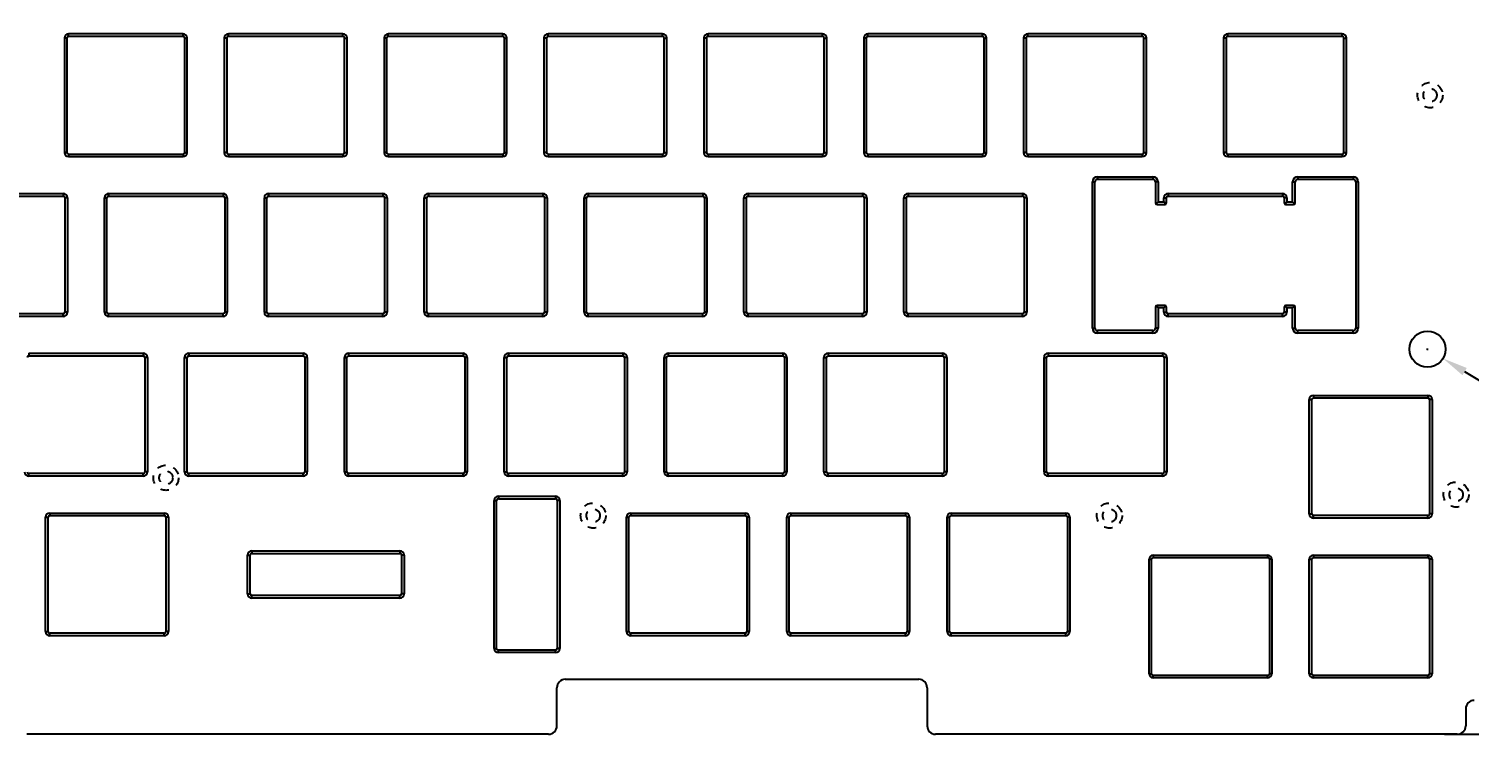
# Model space of a CAD drawing. Header units: inches. Extents: x 504 to 965, y -420 to -94.
# Drawn here: x 703.8 to 875, y -300.3 to -216.4 of the extents above; entities that cross this region are included whole.
import ezdxf

# ---------------------------------------------------------------- set-up
doc = ezdxf.new("R2010")
doc.units = ezdxf.units.IN
doc.header["$LTSCALE"] = 10
doc.header["$MEASUREMENT"] = 0
doc.header["$PDMODE"] = 3
doc.header["$PDSIZE"] = 0.3125
doc.linetypes.add('HIDDEN', pattern=[0.2, 0.1, -0.1])
doc.layers.get('0').update_dxf_attribs({"linetype": 'CONTINUOUS'})
doc.layers.get('Defpoints').update_dxf_attribs({"linetype": 'CONTINUOUS'})
doc.layers.add('hide', color=252, linetype='HIDDEN')
doc.styles.get("Standard").update_dxf_attribs({"font": 'txt', "width": 0.8})
doc.dimstyles.get("Standard").update_dxf_attribs({"dimtxt": 4, "dimasz": 3, "dimexe": 0.125, "dimexo": 0.0625, "dimgap": 0.09, "dimtad": 0, "dimzin": 4, "dimdsep": 46, "dimtxsty": 'Standard', "dimcen": 0.09, "dimclrd": 4, "dimclre": 4, "dimclrt": 1, "dimadec": 0, "dimazin": 0, "dimtp": 0.01, "dimtm": 0.01, "dimtfac": 1, "dimtofl": 0, "dimtmove": 0, "dimatfit": 3, "dimfxl": 1, "dimtolj": 1, "dimtzin": 4, "dimarcsym": 0})

# ---------------------------------------------------------------- blocks, each defined once
blk = doc.blocks.new('*D27')
at = {"color": 4, "lineweight": -2}
for p, q in [((872.07, -162.85), (912.04, -162.85)), ((911.91, -165.85), (911.91, -218.44)), ((911.91, -297.35), (911.91, -244.76)), ((872.07, -300.35), (912.04, -300.35))]:
    blk.add_line(p, q, dxfattribs=at)
at = {"color": 4}
for points in [[(912.41, -165.85), (911.41, -165.85), (911.91, -162.85)], [(911.41, -297.35), (912.41, -297.35), (911.91, -300.35)]]:
    blk.add_solid(points, dxfattribs=at)
at = {"layer": 'Defpoints', "color": 0}
for p in [(872.01, -162.85), (911.91, -162.85), (872.01, -300.35)]:
    blk.add_point(p, dxfattribs=at)
at = {"color": 2, "insert": (911.91, -231.6), "char_height": 4, "attachment_point": 5, "rotation": 90}
blk.add_mtext('137.50%%P0.10', dxfattribs=at)
blk = doc.blocks.new('*D23')
at = {"color": 4, "lineweight": -2}
for p, q in [((869.96, -254.55), (870.14, -254.55)), ((870.05, -254.64), (870.05, -254.46)), ((874.46, -257.22), (877.02, -258.77))]:
    blk.add_line(p, q, dxfattribs=at)
at = {"color": 4}
blk.add_solid([(874.71, -256.79), (874.2, -257.65), (871.89, -255.66)], dxfattribs=at)
at = {"layer": 'Defpoints', "color": 0}
for p in [(868.21, -253.43), (871.89, -255.66)]:
    blk.add_point(p, dxfattribs=at)
at = {"color": 2, "insert": (882.34, -262), "char_height": 4, "attachment_point": 5, "rotation": 328.7768}
blk.add_mtext('\\A1;%%c4.30', dxfattribs=at)

msp = doc.modelspace()

# ---------------------------------------------------------------- linework, layer by layer
at = {"color": 7, "linetype": 'Continuous'}
for p, q in [((708.551, -217.349), (708.551, -217.049)), ((722.151, -217.049), (708.551, -217.049)), ((722.151, -217.349), (708.551, -217.349)), ((722.151, -217.349), (722.151, -217.049)), ((727.551, -217.349), (727.551, -217.049)), ((741.151, -217.049), (727.551, -217.049)), ((741.151, -217.349), (727.551, -217.349)), ((741.151, -217.349), (741.151, -217.049)), ((746.551, -217.349), (746.551, -217.049)), ((760.151, -217.049), (746.551, -217.049)), ((760.151, -217.349), (746.551, -217.349)), ((760.151, -217.349), (760.151, -217.049)), ((779.151, -217.049), (765.551, -217.049)), ((765.551, -217.349), (765.551, -217.049)), ((779.151, -217.349), (765.551, -217.349)), ((779.151, -217.349), (779.151, -217.049)), ((798.151, -217.049), (784.551, -217.049)), ((784.551, -217.349), (784.551, -217.049)), ((798.151, -217.349), (784.551, -217.349)), ((798.151, -217.349), (798.151, -217.049)), ((817.151, -217.049), (803.551, -217.049)), ((803.551, -217.349), (803.551, -217.049)), ((817.151, -217.349), (803.551, -217.349)), ((817.151, -217.349), (817.151, -217.049)), ((836.151, -217.049), (822.551, -217.049)), ((822.551, -217.349), (822.551, -217.049)), ((836.151, -217.349), (822.551, -217.349)), ((836.151, -217.349), (836.151, -217.049)), ((859.916, -217.049), (846.316, -217.049)), ((846.316, -217.349), (846.316, -217.049)), ((859.916, -217.349), (846.316, -217.349)), ((859.916, -217.349), (859.916, -217.049)), ((708.051, -217.549), (708.051, -231.149)), ((708.351, -217.549), (708.051, -217.549)), ((708.351, -217.549), (708.351, -231.149)), ((722.351, -231.149), (722.351, -217.549)), ((722.351, -217.549), (722.651, -217.549)), ((722.651, -231.149), (722.651, -217.549)), ((727.051, -217.549), (727.051, -231.149)), ((727.351, -217.549), (727.051, -217.549)), ((727.351, -217.549), (727.351, -231.149)), ((741.351, -231.149), (741.351, -217.549)), ((741.351, -217.549), (741.651, -217.549)), ((741.651, -231.149), (741.651, -217.549)), ((746.051, -217.549), (746.051, -231.149)), ((746.351, -217.549), (746.051, -217.549)), ((746.351, -217.549), (746.351, -231.149)), ((760.351, -231.149), (760.351, -217.549)), ((760.351, -217.549), (760.651, -217.549)), ((760.651, -231.149), (760.651, -217.549)), ((765.351, -217.549), (765.051, -217.549)), ((765.051, -217.549), (765.051, -231.149)), ((765.351, -217.549), (765.351, -231.149)), ((779.351, -217.549), (779.651, -217.549)), ((779.351, -231.149), (779.351, -217.549)), ((779.651, -231.149), (779.651, -217.549)), ((784.351, -217.549), (784.051, -217.549)), ((784.051, -217.549), (784.051, -231.149)), ((784.351, -217.549), (784.351, -231.149)), ((798.351, -217.549), (798.651, -217.549)), ((798.351, -231.149), (798.351, -217.549)), ((798.651, -231.149), (798.651, -217.549)), ((803.351, -217.549), (803.051, -217.549)), ((803.051, -217.549), (803.051, -231.149)), ((803.351, -217.549), (803.351, -231.149)), ((817.351, -217.549), (817.651, -217.549)), ((817.351, -231.149), (817.351, -217.549)), ((817.651, -231.149), (817.651, -217.549)), ((822.351, -217.549), (822.051, -217.549)), ((822.051, -217.549), (822.051, -231.149)), ((822.351, -217.549), (822.351, -231.149)), ((836.351, -217.549), (836.651, -217.549)), ((836.351, -231.149), (836.351, -217.549)), ((836.651, -231.149), (836.651, -217.549)), ((846.116, -217.549), (845.816, -217.549)), ((845.816, -217.549), (845.816, -231.149)), ((846.116, -217.549), (846.116, -231.149)), ((860.116, -217.549), (860.416, -217.549)), ((860.116, -231.149), (860.116, -217.549)), ((860.416, -231.149), (860.416, -217.549)), ((708.351, -231.149), (708.051, -231.149)), ((708.551, -231.349), (708.551, -231.649)), ((708.551, -231.349), (722.151, -231.349)), ((708.551, -231.649), (722.151, -231.649)), ((722.151, -231.349), (722.151, -231.649)), ((722.351, -231.149), (722.651, -231.149)), ((727.351, -231.149), (727.051, -231.149)), ((727.551, -231.349), (727.551, -231.649)), ((727.551, -231.349), (741.151, -231.349)), ((727.551, -231.649), (741.151, -231.649)), ((741.151, -231.349), (741.151, -231.649)), ((741.351, -231.149), (741.651, -231.149)), ((746.351, -231.149), (746.051, -231.149)), ((746.551, -231.349), (760.151, -231.349)), ((746.551, -231.349), (746.551, -231.649)), ((746.551, -231.649), (760.151, -231.649)), ((760.151, -231.349), (760.151, -231.649)), ((760.351, -231.149), (760.651, -231.149)), ((765.351, -231.149), (765.051, -231.149)), ((765.551, -231.349), (779.151, -231.349)), ((765.551, -231.349), (765.551, -231.649)), ((765.551, -231.649), (779.151, -231.649)), ((779.151, -231.349), (779.151, -231.649)), ((779.351, -231.149), (779.651, -231.149)), ((784.351, -231.149), (784.051, -231.149)), ((784.551, -231.349), (798.151, -231.349)), ((784.551, -231.349), (784.551, -231.649)), ((784.551, -231.649), (798.151, -231.649)), ((798.151, -231.349), (798.151, -231.649)), ((798.351, -231.149), (798.651, -231.149)), ((803.351, -231.149), (803.051, -231.149)), ((803.551, -231.349), (817.151, -231.349)), ((803.551, -231.349), (803.551, -231.649)), ((803.551, -231.649), (817.151, -231.649)), ((817.151, -231.349), (817.151, -231.649)), ((817.351, -231.149), (817.651, -231.149)), ((822.351, -231.149), (822.051, -231.149)), ((822.551, -231.349), (836.151, -231.349)), ((822.551, -231.349), (822.551, -231.649)), ((822.551, -231.649), (836.151, -231.649)), ((836.151, -231.349), (836.151, -231.649)), ((836.351, -231.149), (836.651, -231.149)), ((846.116, -231.149), (845.816, -231.149)), ((846.316, -231.349), (859.916, -231.349)), ((846.316, -231.349), (846.316, -231.649)), ((846.316, -231.649), (859.916, -231.649)), ((859.916, -231.349), (859.916, -231.649)), ((860.116, -231.149), (860.416, -231.149)), ((830.821, -234.049), (837.421, -234.049)), ((830.821, -234.049), (830.821, -234.349)), ((830.821, -234.349), (837.421, -234.349)), ((837.421, -234.049), (837.421, -234.349)), ((854.621, -234.049), (861.221, -234.049)), ((854.621, -234.049), (854.621, -234.349)), ((854.621, -234.349), (861.221, -234.349)), ((861.221, -234.049), (861.221, -234.349)), ((694.316, -236.049), (707.916, -236.049)), ((707.916, -236.049), (707.916, -236.349)), ((713.316, -236.049), (713.316, -236.349)), ((713.316, -236.049), (726.916, -236.049)), ((726.916, -236.049), (726.916, -236.349)), ((732.316, -236.049), (732.316, -236.349)), ((732.316, -236.049), (745.916, -236.049)), ((745.916, -236.049), (745.916, -236.349)), ((751.316, -236.049), (764.916, -236.049)), ((751.316, -236.049), (751.316, -236.349)), ((764.916, -236.049), (764.916, -236.349)), ((770.316, -236.049), (783.916, -236.049)), ((770.316, -236.049), (770.316, -236.349)), ((783.916, -236.049), (783.916, -236.349)), ((789.316, -236.049), (802.916, -236.049)), ((789.316, -236.049), (789.316, -236.349)), ((802.916, -236.049), (802.916, -236.349)), ((808.316, -236.049), (821.916, -236.049)), ((808.316, -236.049), (808.316, -236.349)), ((821.916, -236.049), (821.916, -236.349)), ((830.221, -234.649), (830.521, -234.649)), ((830.221, -252.049), (830.221, -234.649)), ((830.521, -252.049), (830.521, -234.649)), ((838.021, -234.649), (837.721, -234.649)), ((837.721, -234.649), (837.721, -237.149)), ((838.021, -234.649), (838.021, -237.049)), ((839.221, -236.049), (852.821, -236.049)), ((839.221, -236.049), (839.221, -236.349)), ((852.821, -236.049), (852.821, -236.349)), ((854.021, -234.649), (854.321, -234.649)), ((854.021, -237.049), (854.021, -234.649)), ((854.321, -237.149), (854.321, -234.649)), ((861.821, -234.649), (861.521, -234.649)), ((861.521, -234.649), (861.521, -252.049)), ((861.821, -234.649), (861.821, -252.049)), ((694.316, -236.349), (707.916, -236.349)), ((708.116, -236.549), (708.116, -250.149)), ((708.416, -236.549), (708.116, -236.549)), ((708.416, -236.549), (708.416, -250.149)), ((712.816, -250.149), (712.816, -236.549)), ((712.816, -236.549), (713.116, -236.549)), ((713.116, -250.149), (713.116, -236.549)), ((713.316, -236.349), (726.916, -236.349)), ((727.116, -236.549), (727.116, -250.149)), ((727.416, -236.549), (727.116, -236.549)), ((727.416, -236.549), (727.416, -250.149)), ((731.816, -250.149), (731.816, -236.549)), ((731.816, -236.549), (732.116, -236.549)), ((732.116, -250.149), (732.116, -236.549)), ((732.316, -236.349), (745.916, -236.349)), ((746.416, -236.549), (746.116, -236.549)), ((746.116, -236.549), (746.116, -250.149)), ((746.416, -236.549), (746.416, -250.149)), ((750.816, -236.549), (751.116, -236.549)), ((750.816, -250.149), (750.816, -236.549)), ((751.116, -250.149), (751.116, -236.549)), ((751.316, -236.349), (764.916, -236.349)), ((765.416, -236.549), (765.116, -236.549)), ((765.116, -236.549), (765.116, -250.149)), ((765.416, -236.549), (765.416, -250.149)), ((769.816, -236.549), (770.116, -236.549)), ((769.816, -250.149), (769.816, -236.549)), ((770.116, -250.149), (770.116, -236.549)), ((770.316, -236.349), (783.916, -236.349)), ((784.416, -236.549), (784.116, -236.549)), ((784.116, -236.549), (784.116, -250.149)), ((784.416, -236.549), (784.416, -250.149)), ((788.816, -236.549), (789.116, -236.549)), ((788.816, -250.149), (788.816, -236.549)), ((789.116, -250.149), (789.116, -236.549)), ((789.316, -236.349), (802.916, -236.349)), ((803.416, -236.549), (803.116, -236.549)), ((803.116, -236.549), (803.116, -250.149)), ((803.416, -236.549), (803.416, -250.149)), ((807.816, -236.549), (808.116, -236.549)), ((807.816, -250.149), (807.816, -236.549)), ((808.116, -250.149), (808.116, -236.549)), ((808.316, -236.349), (821.916, -236.349)), ((822.416, -236.549), (822.116, -236.549)), ((822.116, -236.549), (822.116, -250.149)), ((822.416, -236.549), (822.416, -250.149)), ((837.78, -237.291), (838.021, -237.049)), ((837.921, -237.349), (838.821, -237.349)), ((838.021, -237.049), (838.721, -237.049)), ((838.721, -236.549), (839.021, -236.549)), ((838.721, -237.049), (838.721, -236.549)), ((838.963, -237.291), (838.721, -237.049)), ((839.021, -237.149), (839.021, -236.549)), ((839.221, -236.349), (852.821, -236.349)), ((853.321, -236.549), (853.021, -236.549)), ((853.021, -236.549), (853.021, -237.149)), ((853.08, -237.291), (853.321, -237.049)), ((853.221, -237.349), (854.121, -237.349)), ((853.321, -236.549), (853.321, -237.049)), ((853.321, -237.049), (854.021, -237.049)), ((854.263, -237.291), (854.021, -237.049)), ((837.721, -249.549), (837.721, -252.049)), ((837.78, -249.408), (838.021, -249.649)), ((838.821, -249.349), (837.921, -249.349)), ((838.721, -249.649), (838.021, -249.649)), ((838.021, -249.649), (838.021, -252.049)), ((838.963, -249.408), (838.721, -249.649)), ((838.721, -250.149), (838.721, -249.649)), ((839.021, -250.149), (839.021, -249.549)), ((853.021, -249.549), (853.021, -250.149)), ((853.08, -249.408), (853.321, -249.649)), ((854.121, -249.349), (853.221, -249.349)), ((854.021, -249.649), (853.321, -249.649)), ((853.321, -249.649), (853.321, -250.149)), ((854.263, -249.408), (854.021, -249.649)), ((854.021, -252.049), (854.021, -249.649)), ((854.321, -252.049), (854.321, -249.549)), ((707.916, -250.349), (694.316, -250.349)), ((707.916, -250.649), (694.316, -250.649)), ((707.916, -250.649), (707.916, -250.349)), ((708.416, -250.149), (708.116, -250.149)), ((712.816, -250.149), (713.116, -250.149)), ((713.316, -250.649), (713.316, -250.349)), ((726.916, -250.349), (713.316, -250.349)), ((726.916, -250.649), (713.316, -250.649)), ((726.916, -250.649), (726.916, -250.349)), ((727.416, -250.149), (727.116, -250.149)), ((731.816, -250.149), (732.116, -250.149)), ((745.916, -250.349), (732.316, -250.349)), ((732.316, -250.649), (732.316, -250.349)), ((745.916, -250.649), (732.316, -250.649)), ((745.916, -250.649), (745.916, -250.349)), ((746.416, -250.149), (746.116, -250.149)), ((750.816, -250.149), (751.116, -250.149)), ((764.916, -250.349), (751.316, -250.349)), ((751.316, -250.649), (751.316, -250.349)), ((764.916, -250.649), (751.316, -250.649)), ((764.916, -250.649), (764.916, -250.349)), ((765.416, -250.149), (765.116, -250.149)), ((769.816, -250.149), (770.116, -250.149)), ((783.916, -250.349), (770.316, -250.349)), ((770.316, -250.649), (770.316, -250.349)), ((783.916, -250.649), (770.316, -250.649)), ((783.916, -250.649), (783.916, -250.349)), ((784.416, -250.149), (784.116, -250.149)), ((788.816, -250.149), (789.116, -250.149)), ((802.916, -250.349), (789.316, -250.349)), ((789.316, -250.649), (789.316, -250.349)), ((802.916, -250.649), (789.316, -250.649)), ((802.916, -250.649), (802.916, -250.349)), ((803.416, -250.149), (803.116, -250.149)), ((807.816, -250.149), (808.116, -250.149)), ((821.916, -250.349), (808.316, -250.349)), ((808.316, -250.649), (808.316, -250.349)), ((821.916, -250.649), (808.316, -250.649)), ((821.916, -250.649), (821.916, -250.349)), ((822.416, -250.149), (822.116, -250.149)), ((838.721, -250.149), (839.021, -250.149)), ((852.821, -250.349), (839.221, -250.349)), ((839.221, -250.649), (839.221, -250.349)), ((852.821, -250.649), (839.221, -250.649)), ((852.821, -250.649), (852.821, -250.349)), ((853.321, -250.149), (853.021, -250.149)), ((830.221, -252.049), (830.521, -252.049)), ((837.421, -252.349), (830.821, -252.349)), ((830.821, -252.649), (830.821, -252.349)), ((837.421, -252.649), (830.821, -252.649)), ((837.421, -252.649), (837.421, -252.349)), ((838.021, -252.049), (837.721, -252.049)), ((854.021, -252.049), (854.321, -252.049)), ((861.221, -252.349), (854.621, -252.349)), ((854.621, -252.649), (854.621, -252.349)), ((861.221, -252.649), (854.621, -252.649)), ((861.221, -252.649), (861.221, -252.349)), ((861.821, -252.049), (861.521, -252.049)), ((703.826, -255.049), (703.826, -255.349)), ((703.826, -255.049), (717.426, -255.049)), ((703.826, -255.349), (717.426, -255.349)), ((717.426, -255.049), (717.426, -255.349)), ((717.926, -255.549), (717.626, -255.549)), ((717.626, -255.549), (717.626, -269.149)), ((717.926, -255.549), (717.926, -269.149)), ((722.326, -255.549), (722.626, -255.549)), ((722.326, -269.149), (722.326, -255.549)), ((722.626, -269.149), (722.626, -255.549)), ((722.826, -255.049), (736.426, -255.049)), ((722.826, -255.049), (722.826, -255.349)), ((722.826, -255.349), (736.426, -255.349)), ((736.426, -255.049), (736.426, -255.349)), ((736.926, -255.549), (736.626, -255.549)), ((736.626, -255.549), (736.626, -269.149)), ((736.926, -255.549), (736.926, -269.149)), ((741.326, -255.549), (741.626, -255.549)), ((741.326, -269.149), (741.326, -255.549)), ((741.626, -269.149), (741.626, -255.549)), ((741.826, -255.049), (755.426, -255.049)), ((741.826, -255.049), (741.826, -255.349)), ((741.826, -255.349), (755.426, -255.349)), ((755.426, -255.049), (755.426, -255.349)), ((755.926, -255.549), (755.626, -255.549)), ((755.626, -255.549), (755.626, -269.149)), ((755.926, -255.549), (755.926, -269.149)), ((760.326, -255.549), (760.626, -255.549)), ((760.326, -269.149), (760.326, -255.549)), ((760.626, -269.149), (760.626, -255.549)), ((760.826, -255.049), (774.426, -255.049)), ((760.826, -255.049), (760.826, -255.349)), ((760.826, -255.349), (774.426, -255.349)), ((774.426, -255.049), (774.426, -255.349)), ((774.926, -255.549), (774.626, -255.549)), ((774.626, -255.549), (774.626, -269.149)), ((774.926, -255.549), (774.926, -269.149)), ((779.326, -255.549), (779.626, -255.549)), ((779.326, -269.149), (779.326, -255.549)), ((779.626, -269.149), (779.626, -255.549)), ((779.826, -255.049), (793.426, -255.049)), ((779.826, -255.049), (779.826, -255.349)), ((779.826, -255.349), (793.426, -255.349)), ((793.426, -255.049), (793.426, -255.349)), ((793.926, -255.549), (793.626, -255.549)), ((793.626, -255.549), (793.626, -269.149)), ((793.926, -255.549), (793.926, -269.149)), ((798.326, -255.549), (798.626, -255.549)), ((798.326, -269.149), (798.326, -255.549)), ((798.626, -269.149), (798.626, -255.549)), ((798.826, -255.049), (812.426, -255.049)), ((798.826, -255.049), (798.826, -255.349)), ((798.826, -255.349), (812.426, -255.349)), ((812.426, -255.049), (812.426, -255.349)), ((812.926, -255.549), (812.626, -255.549)), ((812.626, -255.549), (812.626, -269.149)), ((812.926, -255.549), (812.926, -269.149)), ((824.471, -255.549), (824.771, -255.549)), ((824.471, -269.149), (824.471, -255.549)), ((824.771, -269.149), (824.771, -255.549)), ((824.971, -255.049), (838.571, -255.049)), ((824.971, -255.049), (824.971, -255.349)), ((824.971, -255.349), (838.571, -255.349)), ((838.571, -255.049), (838.571, -255.349)), ((839.071, -255.549), (838.771, -255.549)), ((838.771, -255.549), (838.771, -269.149)), ((839.071, -255.549), (839.071, -269.149)), ((856.501, -260.049), (870.101, -260.049)), ((856.501, -260.049), (856.501, -260.349)), ((870.101, -260.049), (870.101, -260.349)), ((856.001, -260.549), (856.301, -260.549)), ((856.001, -274.149), (856.001, -260.549)), ((856.301, -274.149), (856.301, -260.549)), ((856.501, -260.349), (870.101, -260.349)), ((870.601, -260.549), (870.301, -260.549)), ((870.301, -260.549), (870.301, -274.149)), ((870.601, -260.549), (870.601, -274.149)), ((717.426, -269.349), (703.826, -269.349)), ((703.826, -269.649), (703.826, -269.349)), ((717.426, -269.649), (703.826, -269.649)), ((717.426, -269.649), (717.426, -269.349)), ((717.926, -269.149), (717.626, -269.149)), ((722.326, -269.149), (722.626, -269.149)), ((736.426, -269.349), (722.826, -269.349)), ((722.826, -269.649), (722.826, -269.349)), ((736.426, -269.649), (722.826, -269.649)), ((736.426, -269.649), (736.426, -269.349)), ((736.926, -269.149), (736.626, -269.149)), ((741.326, -269.149), (741.626, -269.149)), ((755.426, -269.349), (741.826, -269.349)), ((741.826, -269.649), (741.826, -269.349)), ((755.426, -269.649), (741.826, -269.649)), ((755.426, -269.649), (755.426, -269.349)), ((755.926, -269.149), (755.626, -269.149)), ((760.326, -269.149), (760.626, -269.149)), ((774.426, -269.349), (760.826, -269.349)), ((760.826, -269.649), (760.826, -269.349)), ((774.426, -269.649), (760.826, -269.649)), ((774.426, -269.649), (774.426, -269.349)), ((774.926, -269.149), (774.626, -269.149)), ((779.326, -269.149), (779.626, -269.149)), ((793.426, -269.349), (779.826, -269.349)), ((779.826, -269.649), (779.826, -269.349)), ((793.426, -269.649), (779.826, -269.649)), ((793.426, -269.649), (793.426, -269.349)), ((793.926, -269.149), (793.626, -269.149)), ((798.326, -269.149), (798.626, -269.149)), ((812.426, -269.349), (798.826, -269.349)), ((798.826, -269.649), (798.826, -269.349)), ((812.426, -269.649), (798.826, -269.649)), ((812.426, -269.649), (812.426, -269.349)), ((812.926, -269.149), (812.626, -269.149)), ((824.471, -269.149), (824.771, -269.149)), ((838.571, -269.349), (824.971, -269.349)), ((824.971, -269.649), (824.971, -269.349)), ((838.571, -269.649), (824.971, -269.649)), ((838.571, -269.649), (838.571, -269.349)), ((839.071, -269.149), (838.771, -269.149)), ((759.626, -272.049), (766.426, -272.049)), ((759.626, -272.049), (759.626, -272.349)), ((766.426, -272.049), (766.426, -272.349)), ((759.126, -272.549), (759.426, -272.549)), ((759.126, -290.149), (759.126, -272.549)), ((759.426, -290.149), (759.426, -272.549)), ((759.626, -272.349), (766.426, -272.349)), ((766.926, -272.549), (766.626, -272.549)), ((766.626, -272.549), (766.626, -290.149)), ((766.926, -272.549), (766.926, -290.149)), ((705.826, -274.549), (706.126, -274.549)), ((705.826, -288.149), (705.826, -274.549)), ((706.126, -288.149), (706.126, -274.549)), ((706.326, -274.049), (719.926, -274.049)), ((706.326, -274.049), (706.326, -274.349)), ((706.326, -274.349), (719.926, -274.349)), ((719.926, -274.049), (719.926, -274.349)), ((720.426, -274.549), (720.126, -274.549)), ((720.126, -274.549), (720.126, -288.149)), ((720.426, -274.549), (720.426, -288.149)), ((774.851, -274.549), (775.151, -274.549)), ((774.851, -288.149), (774.851, -274.549)), ((775.151, -288.149), (775.151, -274.549)), ((775.351, -274.049), (788.951, -274.049)), ((775.351, -274.049), (775.351, -274.349)), ((775.351, -274.349), (788.951, -274.349)), ((788.951, -274.049), (788.951, -274.349)), ((789.451, -274.549), (789.151, -274.549)), ((789.151, -274.549), (789.151, -288.149)), ((789.451, -274.549), (789.451, -288.149)), ((793.901, -274.549), (794.201, -274.549)), ((793.901, -288.149), (793.901, -274.549)), ((794.201, -288.149), (794.201, -274.549)), ((794.401, -274.049), (808.001, -274.049)), ((794.401, -274.049), (794.401, -274.349)), ((794.401, -274.349), (808.001, -274.349)), ((808.001, -274.049), (808.001, -274.349)), ((808.501, -274.549), (808.201, -274.549)), ((808.201, -274.549), (808.201, -288.149)), ((808.501, -274.549), (808.501, -288.149)), ((812.951, -274.549), (813.251, -274.549)), ((812.951, -288.149), (812.951, -274.549)), ((813.251, -288.149), (813.251, -274.549)), ((813.451, -274.049), (827.051, -274.049)), ((813.451, -274.049), (813.451, -274.349)), ((813.451, -274.349), (827.051, -274.349)), ((827.051, -274.049), (827.051, -274.349)), ((827.551, -274.549), (827.251, -274.549)), ((827.251, -274.549), (827.251, -288.149)), ((827.551, -274.549), (827.551, -288.149)), ((856.001, -274.149), (856.301, -274.149)), ((870.101, -274.349), (856.501, -274.349)), ((856.501, -274.649), (856.501, -274.349)), ((870.101, -274.649), (856.501, -274.649)), ((870.101, -274.649), (870.101, -274.349)), ((870.601, -274.149), (870.301, -274.149)), ((730.326, -278.549), (747.926, -278.549)), ((730.326, -278.549), (730.326, -278.849)), ((730.326, -278.849), (747.926, -278.849)), ((747.926, -278.549), (747.926, -278.849)), ((729.826, -279.049), (730.126, -279.049)), ((729.826, -283.649), (729.826, -279.049)), ((730.126, -283.649), (730.126, -279.049)), ((748.426, -279.049), (748.126, -279.049)), ((748.126, -279.049), (748.126, -283.649)), ((748.426, -279.049), (748.426, -283.649)), ((836.951, -279.549), (837.251, -279.549)), ((836.951, -293.149), (836.951, -279.549)), ((837.251, -293.149), (837.251, -279.549)), ((837.451, -279.049), (851.051, -279.049)), ((837.451, -279.049), (837.451, -279.349)), ((837.451, -279.349), (851.051, -279.349)), ((851.051, -279.049), (851.051, -279.349)), ((851.551, -279.549), (851.251, -279.549)), ((851.251, -279.549), (851.251, -293.149)), ((851.551, -279.549), (851.551, -293.149)), ((856.001, -279.549), (856.301, -279.549)), ((856.001, -293.149), (856.001, -279.549)), ((856.301, -293.149), (856.301, -279.549)), ((856.501, -279.049), (870.101, -279.049)), ((856.501, -279.049), (856.501, -279.349)), ((856.501, -279.349), (870.101, -279.349)), ((870.101, -279.049), (870.101, -279.349)), ((870.601, -279.549), (870.301, -279.549)), ((870.301, -279.549), (870.301, -293.149)), ((870.601, -279.549), (870.601, -293.149)), ((729.826, -283.649), (730.126, -283.649)), ((747.926, -283.849), (730.326, -283.849)), ((730.326, -284.149), (730.326, -283.849)), ((747.926, -284.149), (747.926, -283.849)), ((748.426, -283.649), (748.126, -283.649)), ((747.926, -284.149), (730.326, -284.149)), ((705.826, -288.149), (706.126, -288.149)), ((719.926, -288.349), (706.326, -288.349)), ((706.326, -288.649), (706.326, -288.349)), ((719.926, -288.649), (706.326, -288.649)), ((719.926, -288.649), (719.926, -288.349)), ((720.426, -288.149), (720.126, -288.149)), ((774.851, -288.149), (775.151, -288.149)), ((788.951, -288.349), (775.351, -288.349)), ((775.351, -288.649), (775.351, -288.349)), ((788.951, -288.649), (775.351, -288.649)), ((788.951, -288.649), (788.951, -288.349)), ((789.451, -288.149), (789.151, -288.149)), ((793.901, -288.149), (794.201, -288.149)), ((808.001, -288.349), (794.401, -288.349)), ((794.401, -288.649), (794.401, -288.349)), ((808.001, -288.649), (794.401, -288.649)), ((808.001, -288.649), (808.001, -288.349)), ((808.501, -288.149), (808.201, -288.149)), ((812.951, -288.149), (813.251, -288.149)), ((827.051, -288.349), (813.451, -288.349)), ((813.451, -288.649), (813.451, -288.349)), ((827.051, -288.649), (813.451, -288.649)), ((827.051, -288.649), (827.051, -288.349)), ((827.551, -288.149), (827.251, -288.149)), ((759.126, -290.149), (759.426, -290.149)), ((766.426, -290.349), (759.626, -290.349)), ((759.626, -290.649), (759.626, -290.349)), ((766.426, -290.649), (759.626, -290.649)), ((766.426, -290.649), (766.426, -290.349)), ((766.926, -290.149), (766.626, -290.149)), ((767.586, -293.82), (809.586, -293.82)), ((836.951, -293.149), (837.251, -293.149)), ((851.051, -293.349), (837.451, -293.349)), ((837.451, -293.649), (837.451, -293.349)), ((851.051, -293.649), (837.451, -293.649)), ((851.051, -293.649), (851.051, -293.349)), ((851.551, -293.149), (851.251, -293.149)), ((856.001, -293.149), (856.301, -293.149)), ((870.101, -293.349), (856.501, -293.349)), ((856.501, -293.649), (856.501, -293.349)), ((870.101, -293.649), (856.501, -293.649)), ((870.101, -293.649), (870.101, -293.349)), ((870.601, -293.149), (870.301, -293.149)), ((766.586, -299.349), (766.586, -294.82)), ((810.586, -294.82), (810.586, -299.349)), ((874.586, -297.32), (874.586, -299.349)), ((765.586, -300.349), (703.586, -300.349)), ((873.586, -300.349), (811.586, -300.349))]:
    msp.add_line(p, q, dxfattribs=at)
msp.add_circle((870.051, -254.549), 2.15)
for centre, radius, start, end in [((708.551, -217.549), 0.5, 90, 180), ((708.551, -217.549), 0.2, 90, 180), ((722.151, -217.549), 0.5, 0, 90), ((722.151, -217.549), 0.2, 0, 90), ((727.551, -217.549), 0.5, 90, 180), ((727.551, -217.549), 0.2, 90, 180), ((741.151, -217.549), 0.5, 0, 90), ((741.151, -217.549), 0.2, 0, 90), ((746.551, -217.549), 0.5, 90, 180), ((746.551, -217.549), 0.2, 90, 180), ((760.151, -217.549), 0.5, 0, 90), ((760.151, -217.549), 0.2, 0, 90), ((765.551, -217.549), 0.5, 90, 180), ((765.551, -217.549), 0.2, 90, 180), ((779.151, -217.549), 0.5, 0, 90), ((779.151, -217.549), 0.2, 0, 90), ((784.551, -217.549), 0.5, 90, 180), ((784.551, -217.549), 0.2, 90, 180), ((798.151, -217.549), 0.5, 0, 90), ((798.151, -217.549), 0.2, 0, 90), ((803.551, -217.549), 0.5, 90, 180), ((803.551, -217.549), 0.2, 90, 180), ((817.151, -217.549), 0.5, 0, 90), ((817.151, -217.549), 0.2, 0, 90), ((822.551, -217.549), 0.5, 90, 180), ((822.551, -217.549), 0.2, 90, 180), ((836.151, -217.549), 0.5, 0, 90), ((836.151, -217.549), 0.2, 0, 90), ((846.316, -217.549), 0.5, 90, 180), ((846.316, -217.549), 0.2, 90, 180), ((859.916, -217.549), 0.5, 0, 90), ((859.916, -217.549), 0.2, 0, 90), ((708.551, -231.149), 0.5, 180, 270), ((708.551, -231.149), 0.2, 180, 270), ((722.151, -231.149), 0.5, 270, 0), ((722.151, -231.149), 0.2, 270, 0), ((727.551, -231.149), 0.5, 180, 270), ((727.551, -231.149), 0.2, 180, 270), ((741.151, -231.149), 0.5, 270, 0), ((741.151, -231.149), 0.2, 270, 0), ((746.551, -231.149), 0.5, 180, 270), ((746.551, -231.149), 0.2, 180, 270), ((760.151, -231.149), 0.5, 270, 360), ((760.151, -231.149), 0.2, 270, 0), ((765.551, -231.149), 0.5, 180, 270), ((765.551, -231.149), 0.2, 180, 270), ((779.151, -231.149), 0.5, 270, 0), ((779.151, -231.149), 0.2, 270, 0), ((784.551, -231.149), 0.5, 180, 270), ((784.551, -231.149), 0.2, 180, 270), ((798.151, -231.149), 0.5, 270, 360), ((798.151, -231.149), 0.2, 270, 0), ((803.551, -231.149), 0.5, 180, 270), ((803.551, -231.149), 0.2, 180, 270), ((817.151, -231.149), 0.5, 270, 360), ((817.151, -231.149), 0.2, 270, 0), ((822.551, -231.149), 0.5, 180, 270), ((822.551, -231.149), 0.2, 180, 270), ((836.151, -231.149), 0.5, 270, 0), ((836.151, -231.149), 0.2, 270, 0), ((846.316, -231.149), 0.5, 180, 270), ((846.316, -231.149), 0.2, 180, 270), ((859.916, -231.149), 0.5, 270, 360), ((859.916, -231.149), 0.2, 270, 0), ((830.821, -234.649), 0.6, 90, 180), ((830.821, -234.649), 0.3, 90, 180), ((837.421, -234.649), 0.6, 0, 90), ((837.421, -234.649), 0.3, 0, 90), ((854.621, -234.649), 0.6, 90, 180), ((854.621, -234.649), 0.3, 90, 180), ((861.221, -234.649), 0.6, 0, 90), ((861.221, -234.649), 0.3, 0, 90), ((707.916, -236.549), 0.5, 0, 90), ((713.316, -236.549), 0.5, 90, 180), ((726.916, -236.549), 0.5, 0, 90), ((732.316, -236.549), 0.5, 90, 180), ((745.916, -236.549), 0.5, 0, 90), ((751.316, -236.549), 0.5, 90, 180), ((764.916, -236.549), 0.5, 0, 90), ((770.316, -236.549), 0.5, 90, 180), ((783.916, -236.549), 0.5, 0, 90), ((789.316, -236.549), 0.5, 90, 180), ((802.916, -236.549), 0.5, 0, 90), ((808.316, -236.549), 0.5, 90, 180), ((821.916, -236.549), 0.5, 0, 90), ((839.221, -236.549), 0.5, 90, 180), ((852.821, -236.549), 0.5, 0, 90), ((707.916, -236.549), 0.2, 0, 90), ((713.316, -236.549), 0.2, 90, 180), ((726.916, -236.549), 0.2, 0, 90), ((732.316, -236.549), 0.2, 90, 180), ((745.916, -236.549), 0.2, 0, 90), ((751.316, -236.549), 0.2, 90, 180), ((764.916, -236.549), 0.2, 0, 90), ((770.316, -236.549), 0.2, 90, 180), ((783.916, -236.549), 0.2, 0, 90), ((789.316, -236.549), 0.2, 90, 180), ((802.916, -236.549), 0.2, 0, 90), ((808.316, -236.549), 0.2, 90, 180), ((821.916, -236.549), 0.2, 0, 90), ((837.921, -237.149), 0.2, 180, 270), ((838.821, -237.149), 0.2, 270, 0), ((839.221, -236.549), 0.2, 90, 180), ((852.821, -236.549), 0.2, 0, 90), ((853.221, -237.149), 0.2, 180, 270), ((854.121, -237.149), 0.2, 270, 0), ((837.921, -249.549), 0.2, 90, 180), ((838.821, -249.549), 0.2, 0, 90), ((853.221, -249.549), 0.2, 90, 180), ((854.121, -249.549), 0.2, 0, 90), ((707.916, -250.149), 0.5, 270, 360), ((707.916, -250.149), 0.2, 270, 0), ((713.316, -250.149), 0.5, 180, 270), ((713.316, -250.149), 0.2, 180, 270), ((726.916, -250.149), 0.5, 270, 0), ((726.916, -250.149), 0.2, 270, 0), ((732.316, -250.149), 0.5, 180, 270), ((732.316, -250.149), 0.2, 180, 270), ((745.916, -250.149), 0.5, 270, 0), ((745.916, -250.149), 0.2, 270, 0), ((751.316, -250.149), 0.5, 180, 270), ((751.316, -250.149), 0.2, 180, 270), ((764.916, -250.149), 0.5, 270, 360), ((764.916, -250.149), 0.2, 270, 0), ((770.316, -250.149), 0.5, 180, 270), ((770.316, -250.149), 0.2, 180, 270), ((783.916, -250.149), 0.5, 270, 0), ((783.916, -250.149), 0.2, 270, 0), ((789.316, -250.149), 0.5, 180, 270), ((789.316, -250.149), 0.2, 180, 270), ((802.916, -250.149), 0.5, 270, 360), ((802.916, -250.149), 0.2, 270, 0), ((808.316, -250.149), 0.5, 180, 270), ((808.316, -250.149), 0.2, 180, 270), ((821.916, -250.149), 0.5, 270, 360), ((821.916, -250.149), 0.2, 270, 0), ((839.221, -250.149), 0.5, 180, 270), ((839.221, -250.149), 0.2, 180, 270), ((852.821, -250.149), 0.5, 270, 0), ((852.821, -250.149), 0.2, 270, 0), ((830.821, -252.049), 0.6, 180, 270), ((830.821, -252.049), 0.3, 180, 270), ((837.421, -252.049), 0.6, 270, 0), ((837.421, -252.049), 0.3, 270, 0), ((854.621, -252.049), 0.6, 180, 270), ((854.621, -252.049), 0.3, 180, 270), ((861.221, -252.049), 0.6, 270, 0), ((861.221, -252.049), 0.3, 270, 0), ((703.826, -255.549), 0.2, 90, 180), ((717.426, -255.549), 0.5, 0, 90), ((717.426, -255.549), 0.2, 0, 90), ((722.826, -255.549), 0.5, 90, 180), ((722.826, -255.549), 0.2, 90, 180), ((736.426, -255.549), 0.5, 0, 90), ((736.426, -255.549), 0.2, 0, 90), ((741.826, -255.549), 0.5, 90, 180), ((741.826, -255.549), 0.2, 90, 180), ((755.426, -255.549), 0.5, 0, 90), ((755.426, -255.549), 0.2, 0, 90), ((760.826, -255.549), 0.5, 90, 180), ((760.826, -255.549), 0.2, 90, 180), ((774.426, -255.549), 0.5, 0, 90), ((774.426, -255.549), 0.2, 0, 90), ((779.826, -255.549), 0.5, 90, 180), ((779.826, -255.549), 0.2, 90, 180), ((793.426, -255.549), 0.5, 0, 90), ((793.426, -255.549), 0.2, 0, 90), ((798.826, -255.549), 0.5, 90, 180), ((798.826, -255.549), 0.2, 90, 180), ((812.426, -255.549), 0.5, 0, 90), ((812.426, -255.549), 0.2, 0, 90), ((824.971, -255.549), 0.5, 90, 180), ((824.971, -255.549), 0.2, 90, 180), ((838.571, -255.549), 0.5, 0, 90), ((838.571, -255.549), 0.2, 0, 90), ((856.501, -260.549), 0.5, 90, 180), ((870.101, -260.549), 0.5, 0, 90), ((856.501, -260.549), 0.2, 90, 180), ((870.101, -260.549), 0.2, 0, 90), ((703.826, -269.149), 0.5, 180, 270), ((703.826, -269.149), 0.2, 180, 270), ((717.426, -269.149), 0.5, 270, 0), ((717.426, -269.149), 0.2, 270, 0), ((722.826, -269.149), 0.5, 180, 270), ((722.826, -269.149), 0.2, 180, 270), ((736.426, -269.149), 0.5, 270, 360), ((736.426, -269.149), 0.2, 270, 0), ((741.826, -269.149), 0.5, 180, 270), ((741.826, -269.149), 0.2, 180, 270), ((755.426, -269.149), 0.5, 270, 0), ((755.426, -269.149), 0.2, 270, 0), ((760.826, -269.149), 0.5, 180, 270), ((760.826, -269.149), 0.2, 180, 270), ((774.426, -269.149), 0.5, 270, 360), ((774.426, -269.149), 0.2, 270, 0), ((779.826, -269.149), 0.5, 180, 270), ((779.826, -269.149), 0.2, 180, 270), ((793.426, -269.149), 0.5, 270, 0), ((793.426, -269.149), 0.2, 270, 0), ((798.826, -269.149), 0.5, 180, 270), ((798.826, -269.149), 0.2, 180, 270), ((812.426, -269.149), 0.5, 270, 0), ((812.426, -269.149), 0.2, 270, 0), ((824.971, -269.149), 0.5, 180, 270), ((824.971, -269.149), 0.2, 180, 270), ((838.571, -269.149), 0.5, 270, 0), ((838.571, -269.149), 0.2, 270, 0), ((759.626, -272.549), 0.5, 90, 180), ((766.426, -272.549), 0.5, 0, 90), ((759.626, -272.549), 0.2, 90, 180), ((766.426, -272.549), 0.2, 0, 90), ((706.326, -274.549), 0.5, 90, 180), ((706.326, -274.549), 0.2, 90, 180), ((719.926, -274.549), 0.5, 0, 90), ((719.926, -274.549), 0.2, 0, 90), ((775.351, -274.549), 0.5, 90, 180), ((775.351, -274.549), 0.2, 90, 180), ((788.951, -274.549), 0.5, 0, 90), ((788.951, -274.549), 0.2, 0, 90), ((794.401, -274.549), 0.5, 90, 180), ((794.401, -274.549), 0.2, 90, 180), ((808.001, -274.549), 0.5, 0, 90), ((808.001, -274.549), 0.2, 0, 90), ((813.451, -274.549), 0.5, 90, 180), ((813.451, -274.549), 0.2, 90, 180), ((827.051, -274.549), 0.5, 0, 90), ((827.051, -274.549), 0.2, 0, 90), ((856.501, -274.149), 0.5, 180, 270), ((856.501, -274.149), 0.2, 180, 270), ((870.101, -274.149), 0.5, 270, 0), ((870.101, -274.149), 0.2, 270, 0), ((730.326, -279.049), 0.5, 90, 180), ((730.326, -279.049), 0.2, 90, 180), ((747.926, -279.049), 0.5, 0, 90), ((747.926, -279.049), 0.2, 0, 90), ((837.451, -279.549), 0.5, 90, 180), ((837.451, -279.549), 0.2, 90, 180), ((851.051, -279.549), 0.5, 0, 90), ((851.051, -279.549), 0.2, 0, 90), ((856.501, -279.549), 0.5, 90, 180), ((856.501, -279.549), 0.2, 90, 180), ((870.101, -279.549), 0.5, 0, 90), ((870.101, -279.549), 0.2, 0, 90), ((730.326, -283.649), 0.5, 180, 270), ((730.326, -283.649), 0.2, 180, 270), ((747.926, -283.649), 0.5, 270, 0), ((747.926, -283.649), 0.2, 270, 0), ((706.326, -288.149), 0.5, 180, 270), ((706.326, -288.149), 0.2, 180, 270), ((719.926, -288.149), 0.5, 270, 0), ((719.926, -288.149), 0.2, 270, 0), ((775.351, -288.149), 0.5, 180, 270), ((775.351, -288.149), 0.2, 180, 270), ((788.951, -288.149), 0.5, 270, 0), ((788.951, -288.149), 0.2, 270, 0), ((794.401, -288.149), 0.5, 180, 270), ((794.401, -288.149), 0.2, 180, 270), ((808.001, -288.149), 0.5, 270, 0), ((808.001, -288.149), 0.2, 270, 0), ((813.451, -288.149), 0.5, 180, 270), ((813.451, -288.149), 0.2, 180, 270), ((827.051, -288.149), 0.5, 270, 0), ((827.051, -288.149), 0.2, 270, 0), ((759.626, -290.149), 0.5, 180, 270), ((759.626, -290.149), 0.2, 180, 270), ((766.426, -290.149), 0.5, 270, 0), ((766.426, -290.149), 0.2, 270, 0), ((767.586, -294.82), 1, 90, 180), ((809.586, -294.82), 1, 0, 90), ((837.451, -293.149), 0.5, 180, 270), ((837.451, -293.149), 0.2, 180, 270), ((851.051, -293.149), 0.5, 270, 0), ((851.051, -293.149), 0.2, 270, 0), ((856.501, -293.149), 0.5, 180, 270), ((856.501, -293.149), 0.2, 180, 270), ((870.101, -293.149), 0.5, 270, 0), ((870.101, -293.149), 0.2, 270, 0), ((875.586, -297.32), 1, 90, 180), ((765.586, -299.349), 1, 270, 0), ((811.586, -299.349), 1, 180, 270), ((873.586, -299.349), 1, 270, 0)]:
    msp.add_arc(centre, radius, start, end, dxfattribs=at)
at = {"layer": 'hide', "color": 1}
for centre, radius in [((870.351, -224.349), 1.5), ((870.351, -224.349), 0.8), ((873.449, -271.849), 1.5), ((873.449, -271.849), 0.8), ((770.901, -274.349), 1.5), ((770.901, -274.349), 0.8), ((832.251, -274.349), 1.5), ((832.251, -274.349), 0.8)]:
    msp.add_circle(centre, radius, dxfattribs=at)
at = {"layer": 'hide', "color": 8}
for radius in [1.5, 0.8]:
    msp.add_circle((720.126, -269.849), radius, dxfattribs=at)

# ---------------------------------------------------------------- dimensions: what is measured, and where the dimension line sits
dim = msp.add_linear_dim(base=(911.912, -162.849), p1=(872.007, -300.349), p2=(872.007, -162.849), angle=90, text='<>%%P0.10', dimstyle='Standard', override={"dimclrt": 2})
dim.commit()
dim.dimension.update_dxf_attribs({"geometry": '*D27', "text_midpoint": (911.912, -231.599)})
dim = msp.add_diameter_dim_2p(p1=(868.213, -253.435), p2=(871.89, -255.664), dimstyle='Standard', override={"dimclrt": 2})
dim.commit()
dim.dimension.update_dxf_attribs({"geometry": '*D23', "text_midpoint": (882.343, -262)})

doc.saveas('drawing.dxf')
